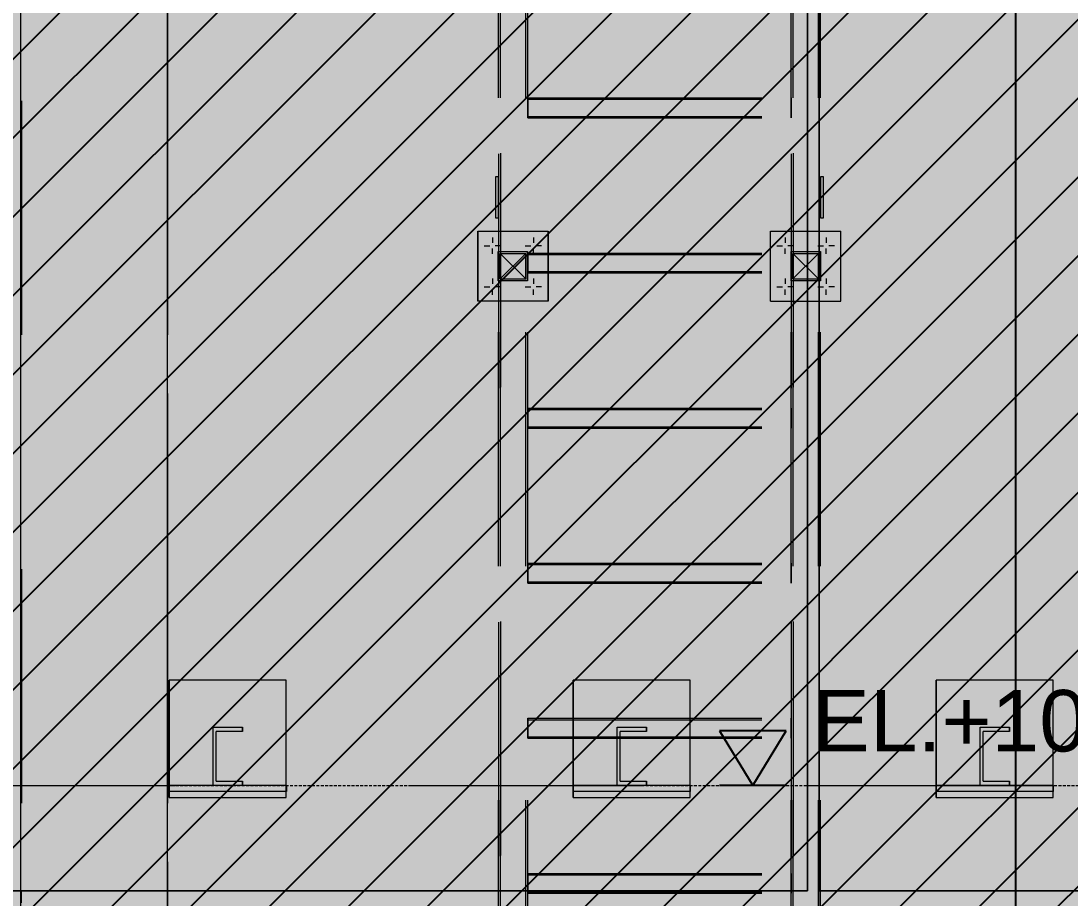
# Model space of a CAD drawing. Header units: millimetres. Extents: x 652937 to 1670132, y 1473552 to 2851037.
# Drawn here: x 830871 to 832665, y 1520608 to 1522107 of the extents above; entities that cross this region are included whole.
import ezdxf
from ezdxf.enums import TextEntityAlignment as Align
from ezdxf.xclip import XClip

# ---------------------------------------------------------------- set-up
doc = ezdxf.new("R2010")
doc.units = ezdxf.units.MM
doc.header["$XCLIPFRAME"] = 0
for name, pattern in [('HIDDEN', [0.375, 0.25, -0.125]), ('XKITLINE00', [0]), ('XKITLINE02', [4, 2, -2])]:
    doc.linetypes.add(name, pattern=pattern)
for name, color, linetype in [('000 - 0_SYM_DWG_GRID-BUBBLE_MAIN_COLOR_1', 3, 'Continuous'), ('000 - 0_SYM_DWG_GRIDLINE_MAIN_COLOR_251', 251, 'Continuous'), ('000 - CONCRETE_WALL_MAIN_COLOR_2', 1, 'Continuous'), ('000 - H A T C H', 9, 'Continuous'), ('DIM', 1, 'Continuous')]:
    doc.layers.add(name, color=color, linetype=linetype)
for name, color, linetype, lineweight in [('A-230-M_FLOOR', 2, 'Continuous', 25), ('Bolt', 7, 'Continuous', 0), ('Part', 2, 'Continuous', 0), ('Vertical Circulation', 7, 'Continuous', 9)]:
    doc.layers.add(name, color=color, linetype=linetype, lineweight=lineweight)
doc.styles.add('ANGSANA', font='angsana.shx', dxfattribs={"width": 0.9})
doc.styles.add('Arial', font='arial.ttf')
doc.styles.add('TA', font='', dxfattribs={"height": 4.5})
doc.styles.get('TA').set_extended_font_data('Cordia New')

# ---------------------------------------------------------------- blocks, each defined once
blk = doc.blocks.new('*U6169')
at = {"layer": '000 - 0_SYM_DWG_GRIDLINE_MAIN_COLOR_251', "linetype": 'ByBlock', "ltscale": 5}
blk.add_line((16, 0), (-308.662, 0), dxfattribs=at)
at = {"style": 'TA', "flags": 1}
blk.add_attdef('LOCATION', (6, -6), '', height=4.5, rotation=270, dxfattribs=at)
at = {"layer": '000 - 0_SYM_DWG_GRID-BUBBLE_MAIN_COLOR_1', "style": 'Arial'}
blk.add_attdef('GRID-HEAD', text='', height=4, rotation=90, dxfattribs=at).set_placement((50, 0), align=Align.MIDDLE_CENTER)
blk = doc.blocks.new('W-1-PP18-ST_ENT3_REV02_20260413-044638_PP18_ENT3_ELE2-DIMS-2')
at = {"layer": '000 - 0_SYM_DWG_GRIDLINE_MAIN_COLOR_251', "color": 6, "xscale": 50, "yscale": 50, "zscale": 50, "rotation": 270}
blk.add_blockref('*U6169', (9900, 100920), dxfattribs=at)
blk = doc.blocks.new('LEV-SEC')
blk.add_hatch(color=1).paths.add_polyline_path([(-1.622, 2.668), (0, 0), (1.622, 2.668)])
at = {"color": 1}
for p, q in [((-1.622, 2.668), (0, 0)), ((1.622, 2.668), (-1.622, 2.668)), ((0, 0), (1.622, 2.668)), ((1.622, 0), (-1.622, 0))]:
    blk.add_line(p, q, dxfattribs=at)
at = {"color": 2, "style": 'ANGSANA'}
blk.add_attdef('ELEVATION', text='', height=2.4, dxfattribs=at).set_placement((2.913, 2.209), align=Align.BOTTOM_LEFT)
blk = doc.blocks.new('15')
at = {"layer": 'Part', "color": 253, "linetype": 'XKITLINE00', "lineweight": 0}
for points in [[(663595.1429, 1524501.7062), (663595.1429, 1524501.7062), (663596.6229, 1524501.7062), (663596.6229, 1524501.7062), (663596.6229, 1524504.6862), (663596.6229, 1524504.6862), (663595.1429, 1524504.6862)], [(663598.1229, 1524501.7062), (663598.1229, 1524504.6862), (663596.6429, 1524504.6862), (663596.6429, 1524501.7062)]]:
    blk.add_lwpolyline(points, close=True, dxfattribs=at)
blk = doc.blocks.new('W-1-PP18-ST_ENT3_REV02_20260413-214324_PP18_ENT3_SE_ELE4-1')
at = {"layer": 'A-230-M_FLOOR', "color": 4, "lineweight": 9}
blk.add_lwpolyline([(8200, 103500), (8200, 114420), (8450, 114420), (8450, 103500)], dxfattribs=at)
at = {"layer": 'Part', "color": 1, "linetype": 'HIDDEN', "lineweight": 0, "ltscale": 20}
blk.add_line((8450, 108730), (11175, 108730), dxfattribs=at)
at = {"layer": 'DIM'}
ref = blk.add_blockref('LEV-SEC', (9450.5, 108730), dxfattribs=dict(at, xscale=34.99999999999999, yscale=34.99999999999999, zscale=34.99999999999999))
ref.add_attrib('ELEVATION', 'EL.+108.730 SFL.', dxfattribs={"layer": '0', "color": 3, "height": 105, "style": 'Arial'}).set_placement((9552.5, 108756.9), align=Align.BOTTOM_LEFT)
at = {"layer": 'Vertical Circulation', "color": 4, "xscale": 1000, "yscale": 1000, "zscale": 1000}
blk.add_blockref('15', (-663587079.2, -1524393156.2), dxfattribs=at)
blk = doc.blocks.new('*A39984522')
at = {"layer": 'Part', "linetype": 'XKITLINE02', "lineweight": 0}
for p, q in [((59.127844, -99.195099), (59.127844, -83.570103)), ((59.377844, -99.195099), (59.377844, -83.570103)), ((59.143841, -99.195099), (59.143841, -83.576731)), ((59.361841, -99.195099), (59.361841, -83.576731)), ((59.127794, -83.673653), (59.127794, -99.195099)), ((59.143798, -83.667025), (59.143798, -99.195099)), ((59.361798, -99.195099), (59.361798, -83.667025)), ((59.377794, -99.195099), (59.377794, -83.673653))]:
    blk.add_line(p, q, dxfattribs=at)
blk = doc.blocks.new('*A39994523')
at = {"layer": 'Part', "linetype": 'XKITLINE02', "lineweight": 0}
for p, q in [((56.627844, -99.195099), (56.627844, -83.570103)), ((56.877844, -99.195099), (56.877844, -83.570103)), ((56.643841, -99.195099), (56.643841, -83.576731)), ((56.861841, -99.195099), (56.861841, -83.576731)), ((56.627794, -83.673653), (56.627794, -99.195099)), ((56.643798, -83.667025), (56.643798, -99.195099)), ((56.861798, -99.195099), (56.861798, -83.667025)), ((56.877794, -99.195099), (56.877794, -83.673653))]:
    blk.add_line(p, q, dxfattribs=at)
blk = doc.blocks.new('*A40014525')
at = {"layer": 'Part', "linetype": 'XKITLINE02', "lineweight": 0}
for p, q in [((52.551891, -83.220099), (52.551891, -93.970099)), ((52.552292, -83.220099), (52.552292, -99.720099)), ((53.801891, -83.220099), (53.801891, -93.970099)), ((53.802292, -99.720099), (53.802292, -83.220099))]:
    blk.add_line(p, q, dxfattribs=at)
at = {"layer": 'Part', "linetype": 'XKITLINE00', "lineweight": 0}
for p, q in [((52.551891, -93.970099), (52.551891, -94.070099)), ((53.801891, -93.970099), (53.801891, -94.070099))]:
    blk.add_line(p, q, dxfattribs=at)
blk = doc.blocks.new('*A40324556')
at = {"layer": 'Part', "linetype": 'XKITLINE00', "lineweight": 0}
for p, q in [((59.265166, -93.970099), (59.265166, -79.070099)), ((59.265316, -79.070099), (59.265316, -93.970099)), ((59.265166, -93.970099), (51.865166, -93.970099)), ((59.265316, -93.970099), (59.265166, -93.970099))]:
    blk.add_line(p, q, dxfattribs=at)
at = {"layer": 'Part', "linetype": 'XKITLINE02', "lineweight": 0}
blk.add_line((59.265166, -93.970099), (59.265316, -93.970099), dxfattribs=at)
blk = doc.blocks.new('*A40344558')
at = {"layer": 'Part', "linetype": 'XKITLINE00', "lineweight": 0}
for p, q in [((59.365186, -93.970099), (59.365186, -79.070099)), ((66.765186, -93.970099), (59.365186, -93.970099))]:
    blk.add_line(p, q, dxfattribs=at)
at = {"layer": 'Part', "linetype": 'XKITLINE02', "lineweight": 0}
blk.add_line((59.365337, -93.970099), (59.365337, -79.070099), dxfattribs=at)
blk = doc.blocks.new('*A44775001')
at = {"layer": 'Part', "linetype": 'XKITLINE02', "lineweight": 0}
for p, q in [((51.865166, -93.070099), (59.265341, -93.070099)), ((59.365186, -93.070099), (66.765362, -93.070099))]:
    blk.add_line(p, q, dxfattribs=at)
at = {"layer": 'Part', "linetype": 'XKITLINE00', "lineweight": 0}
blk.add_line((59.265341, -93.070099), (59.365186, -93.070099), dxfattribs=at)
blk = doc.blocks.new('*A47955319')
at = {"layer": 'Bolt', "linetype": 'XKITLINE00', "lineweight": 0}
for p, q in [((59.075636, -88.387577), (59.075636, -88.434197)), ((59.425636, -88.387577), (59.425636, -88.434197)), ((59.005636, -88.457577), (59.052256, -88.457577)), ((59.075636, -88.527577), (59.075636, -88.480957)), ((59.145636, -88.457577), (59.099016, -88.457577)), ((59.355636, -88.457577), (59.402256, -88.457577)), ((59.425636, -88.527577), (59.425636, -88.480957)), ((59.495636, -88.457577), (59.449016, -88.457577)), ((59.075636, -88.737577), (59.075636, -88.784197)), ((59.425636, -88.737577), (59.425636, -88.784197)), ((59.005636, -88.807577), (59.052256, -88.807577)), ((59.075636, -88.877577), (59.075636, -88.830957)), ((59.145636, -88.807577), (59.099016, -88.807577)), ((59.355636, -88.807577), (59.402256, -88.807577)), ((59.425636, -88.877577), (59.425636, -88.830957)), ((59.495636, -88.807577), (59.449016, -88.807577))]:
    blk.add_line(p, q, dxfattribs=at)
blk = doc.blocks.new('*A47965320')
at = {"layer": 'Bolt', "linetype": 'XKITLINE00', "lineweight": 0}
for p, q in [((56.575636, -88.387577), (56.575636, -88.434197)), ((56.925636, -88.387577), (56.925636, -88.434197)), ((56.505636, -88.457577), (56.552256, -88.457577)), ((56.575636, -88.527577), (56.575636, -88.480957)), ((56.645636, -88.457577), (56.599016, -88.457577)), ((56.855636, -88.457577), (56.902256, -88.457577)), ((56.925636, -88.527577), (56.925636, -88.480957)), ((56.995636, -88.457577), (56.949016, -88.457577)), ((56.575636, -88.737577), (56.575636, -88.784197)), ((56.925636, -88.737577), (56.925636, -88.784197)), ((56.505636, -88.807577), (56.552256, -88.807577)), ((56.575636, -88.877577), (56.575636, -88.830957)), ((56.645636, -88.807577), (56.599016, -88.807577)), ((56.855636, -88.807577), (56.902256, -88.807577)), ((56.925636, -88.877577), (56.925636, -88.830957)), ((56.995636, -88.807577), (56.949016, -88.807577))]:
    blk.add_line(p, q, dxfattribs=at)
blk = doc.blocks.new('*A47975321')
at = {"layer": 'Part', "linetype": 'XKITLINE02', "lineweight": 0}
for p, q in [((56.450633, -88.332577), (57.050638, -88.332577)), ((56.450633, -88.332577), (56.450633, -88.932577)), ((56.450638, -88.932577), (56.450638, -88.332577)), ((57.050633, -88.932577), (57.050633, -88.332577)), ((57.050638, -88.332577), (57.050638, -88.932577)), ((57.050638, -88.932577), (56.450633, -88.932577))]:
    blk.add_line(p, q, dxfattribs=at)
blk = doc.blocks.new('*A47985322')
at = {"layer": 'Part', "linetype": 'XKITLINE02', "lineweight": 0}
for p, q in [((56.625631, -88.507599), (56.876145, -88.507599)), ((56.625631, -88.757599), (56.625631, -88.507599)), ((56.626145, -88.757599), (56.626145, -88.507599)), ((56.875631, -88.757599), (56.875631, -88.507599)), ((56.876145, -88.507599), (56.876145, -88.757599)), ((56.641631, -88.741599), (56.859631, -88.523599)), ((56.859631, -88.741599), (56.641631, -88.523599)), ((56.641631, -88.523599), (56.860145, -88.523599)), ((56.641631, -88.741599), (56.641631, -88.523599)), ((56.642145, -88.741599), (56.860145, -88.523599)), ((56.860145, -88.741599), (56.642145, -88.523599)), ((56.642145, -88.741599), (56.642145, -88.523599)), ((56.859631, -88.741599), (56.859631, -88.523599)), ((56.860145, -88.741599), (56.860145, -88.523599)), ((56.876145, -88.757599), (56.625631, -88.757599)), ((56.641631, -88.741599), (56.860145, -88.741599))]:
    blk.add_line(p, q, dxfattribs=at)
blk = doc.blocks.new('*A47995323')
at = {"layer": 'Part', "linetype": 'XKITLINE02', "lineweight": 0}
for p, q in [((58.950633, -88.332577), (59.265316, -88.332577)), ((58.950633, -88.932577), (58.950633, -88.332577)), ((58.950638, -88.932577), (58.950638, -88.332577)), ((59.365186, -88.332577), (59.550638, -88.332577)), ((59.550633, -88.932577), (59.550633, -88.332577)), ((59.550638, -88.932577), (59.550638, -88.332577)), ((58.950633, -88.932577), (59.265316, -88.932577)), ((59.365186, -88.932577), (59.550638, -88.932577))]:
    blk.add_line(p, q, dxfattribs=at)
at = {"layer": 'Part', "linetype": 'XKITLINE00', "lineweight": 0}
for p, q in [((59.265316, -88.332577), (59.365186, -88.332577)), ((59.265316, -88.932577), (59.365186, -88.932577))]:
    blk.add_line(p, q, dxfattribs=at)
blk = doc.blocks.new('*A48005324')
at = {"layer": 'Part', "linetype": 'XKITLINE02', "lineweight": 0}
for p, q in [((59.125631, -88.507599), (59.376145, -88.507599)), ((59.125631, -88.757599), (59.125631, -88.507599)), ((59.126145, -88.757599), (59.126145, -88.507599)), ((59.375631, -88.757599), (59.375631, -88.507599)), ((59.376145, -88.507599), (59.376145, -88.757599)), ((59.359631, -88.523599), (59.141631, -88.741599)), ((59.141631, -88.523599), (59.359631, -88.741599)), ((59.141631, -88.523599), (59.360145, -88.523599)), ((59.141631, -88.741599), (59.141631, -88.523599)), ((59.142145, -88.741599), (59.360145, -88.523599)), ((59.360145, -88.741599), (59.142145, -88.523599)), ((59.142145, -88.741599), (59.142145, -88.523599)), ((59.359631, -88.741599), (59.359631, -88.523599)), ((59.360145, -88.741599), (59.360145, -88.523599)), ((59.376145, -88.757599), (59.125631, -88.757599)), ((59.141631, -88.741599), (59.360145, -88.741599))]:
    blk.add_line(p, q, dxfattribs=at)
blk = doc.blocks.new('*A48395363')
at = {"layer": 'Part', "linetype": 'XKITLINE02', "lineweight": 0}
for p, q in [((56.627753, -87.870099), (56.602633, -87.870099)), ((56.602633, -87.870099), (56.602633, -88.220099)), ((56.627633, -88.220099), (56.627633, -87.870099)), ((59.402362, -87.870099), (59.377227, -87.870099)), ((59.377227, -87.870099), (59.377227, -88.220099)), ((59.402227, -88.220099), (59.402227, -87.870099)), ((56.602633, -88.220099), (56.627753, -88.220099)), ((59.377227, -88.220099), (59.402362, -88.220099))]:
    blk.add_line(p, q, dxfattribs=at)
blk = doc.blocks.new('*A48515375')
at = {"layer": 'Part', "linetype": 'XKITLINE02', "lineweight": 0}
for p, q in [((60.740384, -92.570099), (60.990524, -92.570099)), ((60.740384, -93.070099), (60.740384, -92.570099)), ((60.740524, -93.070099), (60.740524, -92.570099)), ((60.990524, -92.607599), (60.765384, -92.607599)), ((60.765384, -93.032599), (60.765384, -92.607599)), ((60.765524, -93.032599), (60.765524, -92.607599)), ((60.990384, -92.607599), (60.990384, -92.570099)), ((60.990524, -92.570099), (60.990524, -92.607599)), ((60.990524, -93.070099), (60.740384, -93.070099)), ((60.765384, -93.032599), (60.990524, -93.032599)), ((60.990384, -93.070099), (60.990384, -93.032599)), ((60.990524, -93.032599), (60.990524, -93.070099))]:
    blk.add_line(p, q, dxfattribs=at)
blk = doc.blocks.new('*A48525376')
at = {"layer": 'Part', "linetype": 'XKITLINE02', "lineweight": 0}
for p, q in [((61.365369, -92.170099), (60.365357, -92.170099)), ((60.365357, -92.170099), (60.365357, -93.170099)), ((60.365369, -93.170099), (60.365369, -92.170099)), ((61.365357, -93.170099), (61.365357, -92.170099)), ((61.365369, -93.170099), (61.365369, -92.170099)), ((60.365357, -93.170099), (61.365369, -93.170099))]:
    blk.add_line(p, q, dxfattribs=at)
blk = doc.blocks.new('*A48545378')
at = {"layer": 'Part', "linetype": 'XKITLINE02', "lineweight": 0}
for p, q in [((58.265369, -92.170099), (57.265357, -92.170099)), ((57.265357, -92.170099), (57.265357, -93.170099)), ((57.265369, -93.170099), (57.265369, -92.170099)), ((58.265357, -93.170099), (58.265357, -92.170099)), ((58.265369, -93.170099), (58.265369, -92.170099)), ((57.265357, -93.170099), (58.265369, -93.170099))]:
    blk.add_line(p, q, dxfattribs=at)
blk = doc.blocks.new('*A48555379')
at = {"layer": 'Part', "linetype": 'XKITLINE02', "lineweight": 0}
for p, q in [((57.640384, -92.570099), (57.890524, -92.570099)), ((57.640384, -93.070099), (57.640384, -92.570099)), ((57.640524, -93.070099), (57.640524, -92.570099)), ((57.890524, -92.607599), (57.665384, -92.607599)), ((57.665384, -93.032599), (57.665384, -92.607599)), ((57.665524, -93.032599), (57.665524, -92.607599)), ((57.890384, -92.607599), (57.890384, -92.570099)), ((57.890524, -92.570099), (57.890524, -92.607599)), ((57.890524, -93.070099), (57.640384, -93.070099)), ((57.665384, -93.032599), (57.890524, -93.032599)), ((57.890384, -93.070099), (57.890384, -93.032599)), ((57.890524, -93.032599), (57.890524, -93.070099))]:
    blk.add_line(p, q, dxfattribs=at)
blk = doc.blocks.new('*A48595383')
at = {"layer": 'Part', "linetype": 'XKITLINE02', "lineweight": 0}
for p, q in [((61.365609, -93.070099), (60.365409, -93.070099)), ((60.365409, -93.120099), (60.365409, -93.070099)), ((60.365609, -93.120099), (60.365609, -93.070099)), ((61.365409, -93.070099), (61.365609, -93.070099)), ((61.365409, -93.120099), (61.365409, -93.070099)), ((61.365609, -93.070099), (61.365609, -93.120099)), ((61.365609, -93.120099), (60.365409, -93.120099)), ((61.365609, -93.120099), (61.365409, -93.120099))]:
    blk.add_line(p, q, dxfattribs=at)
blk = doc.blocks.new('*A48605384')
at = {"layer": 'Part', "linetype": 'XKITLINE02', "lineweight": 0}
for p, q in [((56.877645, -92.580099), (56.877648, -92.537599)), ((56.877648, -92.537599), (56.877654, -92.506487)), ((56.87765, -92.543349), (56.877648, -92.580099)), ((56.877655, -92.516446), (56.87765, -92.543349)), ((56.877654, -92.506487), (56.877662, -92.495099)), ((56.877662, -92.506599), (56.877655, -92.516446)), ((56.877662, -92.495099), (59.127612, -92.495099)), ((56.877662, -92.495099), (56.877671, -92.506487)), ((56.877662, -92.506599), (59.127612, -92.506599)), ((56.87767, -92.516446), (56.877662, -92.506599)), ((56.877675, -92.543349), (56.87767, -92.516446)), ((56.877671, -92.506487), (56.877677, -92.537599)), ((56.877677, -92.580099), (56.877675, -92.543349)), ((56.877677, -92.537599), (56.877679, -92.580099)), ((59.127598, -92.537599), (59.127595, -92.580099)), ((59.127604, -92.506487), (59.127598, -92.537599)), ((59.127598, -92.580099), (59.1276, -92.543349)), ((59.1276, -92.543349), (59.127605, -92.516446)), ((59.127612, -92.495099), (59.127604, -92.506487)), ((59.127605, -92.516446), (59.127612, -92.506599)), ((59.127621, -92.506487), (59.127612, -92.495099)), ((59.127612, -92.506599), (59.12762, -92.516446)), ((59.12762, -92.516446), (59.127625, -92.543349)), ((59.127627, -92.537599), (59.127621, -92.506487)), ((59.127625, -92.543349), (59.127627, -92.580099)), ((59.127629, -92.580099), (59.127627, -92.537599)), ((56.877648, -92.622599), (56.877645, -92.580099)), ((56.877648, -92.580099), (56.87765, -92.616849)), ((56.877654, -92.653711), (56.877648, -92.622599)), ((56.87765, -92.616849), (56.877655, -92.643752)), ((56.87767, -92.643752), (56.877675, -92.616849)), ((56.877677, -92.622599), (56.877671, -92.653711)), ((56.877675, -92.616849), (56.877677, -92.580099)), ((56.877679, -92.580099), (56.877677, -92.622599)), ((59.127595, -92.580099), (59.127598, -92.622599)), ((59.1276, -92.616849), (59.127598, -92.580099)), ((59.127598, -92.622599), (59.127604, -92.653711)), ((59.127605, -92.643752), (59.1276, -92.616849)), ((59.127625, -92.616849), (59.12762, -92.643752)), ((59.127621, -92.653711), (59.127627, -92.622599)), ((59.127627, -92.580099), (59.127625, -92.616849)), ((59.127627, -92.622599), (59.127629, -92.580099)), ((56.877662, -92.665099), (56.877654, -92.653711)), ((56.877655, -92.643752), (56.877662, -92.653599)), ((56.877662, -92.653599), (56.87767, -92.643752)), ((56.877662, -92.653599), (59.127612, -92.653599)), ((56.877671, -92.653711), (56.877662, -92.665099)), ((56.877662, -92.665099), (59.127612, -92.665099)), ((59.127604, -92.653711), (59.127612, -92.665099)), ((59.127612, -92.653599), (59.127605, -92.643752)), ((59.12762, -92.643752), (59.127612, -92.653599)), ((59.127612, -92.665099), (59.127621, -92.653711))]:
    blk.add_line(p, q, dxfattribs=at)
blk = doc.blocks.new('*A48615385')
at = {"layer": 'Part', "linetype": 'XKITLINE02', "lineweight": 0}
for p, q in [((56.877645, -93.905099), (56.877648, -93.862599)), ((56.877648, -93.862599), (56.877654, -93.831487)), ((56.87765, -93.868349), (56.877648, -93.905099)), ((56.877655, -93.841446), (56.87765, -93.868349)), ((56.877654, -93.831487), (56.877662, -93.820099)), ((56.877662, -93.831599), (56.877655, -93.841446)), ((56.877662, -93.820099), (59.127612, -93.820099)), ((56.877662, -93.820099), (56.877671, -93.831487)), ((56.877662, -93.831599), (59.127612, -93.831599)), ((56.87767, -93.841446), (56.877662, -93.831599)), ((56.877675, -93.868349), (56.87767, -93.841446)), ((56.877671, -93.831487), (56.877677, -93.862599)), ((56.877677, -93.905099), (56.877675, -93.868349)), ((56.877677, -93.862599), (56.877679, -93.905099)), ((59.127598, -93.862599), (59.127595, -93.905099)), ((59.127604, -93.831487), (59.127598, -93.862599)), ((59.127598, -93.905099), (59.1276, -93.868349)), ((59.1276, -93.868349), (59.127605, -93.841446)), ((59.127612, -93.820099), (59.127604, -93.831487)), ((59.127605, -93.841446), (59.127612, -93.831599)), ((59.127621, -93.831487), (59.127612, -93.820099)), ((59.127612, -93.831599), (59.12762, -93.841446)), ((59.12762, -93.841446), (59.127625, -93.868349)), ((59.127627, -93.862599), (59.127621, -93.831487)), ((59.127625, -93.868349), (59.127627, -93.905099)), ((59.127629, -93.905099), (59.127627, -93.862599)), ((56.877648, -93.947599), (56.877645, -93.905099)), ((56.877648, -93.905099), (56.87765, -93.941849)), ((56.877654, -93.978711), (56.877648, -93.947599)), ((56.87765, -93.941849), (56.877655, -93.968752)), ((56.877662, -93.990099), (56.877654, -93.978711)), ((56.877655, -93.968752), (56.877662, -93.978599)), ((56.877662, -93.978599), (56.87767, -93.968752)), ((56.877662, -93.978599), (59.127612, -93.978599)), ((56.877671, -93.978711), (56.877662, -93.990099)), ((56.87767, -93.968752), (56.877675, -93.941849)), ((56.877677, -93.947599), (56.877671, -93.978711)), ((56.877675, -93.941849), (56.877677, -93.905099)), ((56.877679, -93.905099), (56.877677, -93.947599)), ((59.127595, -93.905099), (59.127598, -93.947599)), ((59.1276, -93.941849), (59.127598, -93.905099)), ((59.127598, -93.947599), (59.127604, -93.978711)), ((59.127605, -93.968752), (59.1276, -93.941849)), ((59.127604, -93.978711), (59.127612, -93.990099)), ((59.127612, -93.978599), (59.127605, -93.968752)), ((59.12762, -93.968752), (59.127612, -93.978599)), ((59.127612, -93.990099), (59.127621, -93.978711)), ((59.127625, -93.941849), (59.12762, -93.968752)), ((59.127621, -93.978711), (59.127627, -93.947599)), ((59.127627, -93.905099), (59.127625, -93.941849)), ((59.127627, -93.947599), (59.127629, -93.905099)), ((56.877662, -93.990099), (59.127612, -93.990099))]:
    blk.add_line(p, q, dxfattribs=at)
blk = doc.blocks.new('*A48635387')
at = {"layer": 'Part', "linetype": 'XKITLINE02', "lineweight": 0}
for p, q in [((58.265609, -93.070099), (57.265409, -93.070099)), ((57.265409, -93.120099), (57.265409, -93.070099)), ((57.265609, -93.120099), (57.265609, -93.070099)), ((58.265409, -93.070099), (58.265609, -93.070099)), ((58.265409, -93.120099), (58.265409, -93.070099)), ((58.265609, -93.070099), (58.265609, -93.120099)), ((58.265609, -93.120099), (57.265409, -93.120099)), ((58.265609, -93.120099), (58.265409, -93.120099))]:
    blk.add_line(p, q, dxfattribs=at)
blk = doc.blocks.new('*A48655389')
at = {"layer": 'Part', "linetype": 'XKITLINE02', "lineweight": 0}
for p, q in [((54.81561, -93.070099), (53.815409, -93.070099)), ((53.815409, -93.120099), (53.815409, -93.070099)), ((53.81561, -93.120099), (53.81561, -93.070099)), ((54.815409, -93.070099), (54.81561, -93.070099)), ((54.815409, -93.120099), (54.815409, -93.070099)), ((54.81561, -93.070099), (54.81561, -93.120099)), ((54.81561, -93.120099), (53.815409, -93.120099)), ((54.81561, -93.120099), (54.815409, -93.120099))]:
    blk.add_line(p, q, dxfattribs=at)
blk = doc.blocks.new('*A48665390')
at = {"layer": 'Part', "linetype": 'XKITLINE02', "lineweight": 0}
for p, q in [((54.815369, -92.170099), (53.815357, -92.170099)), ((53.815357, -92.170099), (53.815357, -93.170099)), ((53.815369, -93.170099), (53.815369, -92.170099)), ((54.815357, -93.170099), (54.815357, -92.170099)), ((54.815369, -93.170099), (54.815369, -92.170099)), ((53.815357, -93.170099), (54.815369, -93.170099))]:
    blk.add_line(p, q, dxfattribs=at)
blk = doc.blocks.new('*A48675391')
at = {"layer": 'Part', "linetype": 'XKITLINE02', "lineweight": 0}
for p, q in [((54.190384, -92.570099), (54.440524, -92.570099)), ((54.190384, -93.070099), (54.190384, -92.570099)), ((54.190524, -93.070099), (54.190524, -92.570099)), ((54.440524, -92.607599), (54.215384, -92.607599)), ((54.215384, -93.032599), (54.215384, -92.607599)), ((54.215524, -93.032599), (54.215524, -92.607599)), ((54.440384, -92.607599), (54.440384, -92.570099)), ((54.440524, -92.570099), (54.440524, -92.607599)), ((54.440524, -93.070099), (54.190384, -93.070099)), ((54.215384, -93.032599), (54.440524, -93.032599)), ((54.440384, -93.070099), (54.440384, -93.032599)), ((54.440524, -93.032599), (54.440524, -93.070099))]:
    blk.add_line(p, q, dxfattribs=at)
blk = doc.blocks.new('*A48745398')
at = {"layer": 'Part', "linetype": 'XKITLINE02', "lineweight": 0}
for p, q in [((56.877648, -91.212599), (56.877654, -91.181487)), ((56.877655, -91.191446), (56.87765, -91.218349)), ((56.877654, -91.181487), (56.877662, -91.170099)), ((56.877662, -91.181599), (56.877655, -91.191446)), ((56.877662, -91.170099), (59.127612, -91.170099)), ((56.877662, -91.170099), (56.877671, -91.181487)), ((56.877662, -91.181599), (59.127612, -91.181599)), ((56.87767, -91.191446), (56.877662, -91.181599)), ((56.877675, -91.218349), (56.87767, -91.191446)), ((56.877671, -91.181487), (56.877677, -91.212599)), ((59.127604, -91.181487), (59.127598, -91.212599)), ((59.1276, -91.218349), (59.127605, -91.191446)), ((59.127612, -91.170099), (59.127604, -91.181487)), ((59.127605, -91.191446), (59.127612, -91.181599)), ((59.127621, -91.181487), (59.127612, -91.170099)), ((59.127612, -91.181599), (59.12762, -91.191446)), ((59.12762, -91.191446), (59.127625, -91.218349)), ((59.127627, -91.212599), (59.127621, -91.181487)), ((56.877645, -91.255099), (56.877648, -91.212599)), ((56.877648, -91.297599), (56.877645, -91.255099)), ((56.87765, -91.218349), (56.877648, -91.255099)), ((56.877648, -91.255099), (56.87765, -91.291849)), ((56.877677, -91.255099), (56.877675, -91.218349)), ((56.877675, -91.291849), (56.877677, -91.255099)), ((56.877677, -91.212599), (56.877679, -91.255099)), ((56.877679, -91.255099), (56.877677, -91.297599)), ((59.127598, -91.212599), (59.127595, -91.255099)), ((59.127595, -91.255099), (59.127598, -91.297599)), ((59.127598, -91.255099), (59.1276, -91.218349)), ((59.1276, -91.291849), (59.127598, -91.255099)), ((59.127625, -91.218349), (59.127627, -91.255099)), ((59.127627, -91.255099), (59.127625, -91.291849)), ((59.127629, -91.255099), (59.127627, -91.212599)), ((59.127627, -91.297599), (59.127629, -91.255099)), ((56.877654, -91.328711), (56.877648, -91.297599)), ((56.87765, -91.291849), (56.877655, -91.318752)), ((56.877662, -91.340099), (56.877654, -91.328711)), ((56.877655, -91.318752), (56.877662, -91.328599)), ((56.877662, -91.328599), (56.87767, -91.318752)), ((56.877662, -91.328599), (59.127612, -91.328599)), ((56.877671, -91.328711), (56.877662, -91.340099)), ((56.877662, -91.340099), (59.127612, -91.340099)), ((56.87767, -91.318752), (56.877675, -91.291849)), ((56.877677, -91.297599), (56.877671, -91.328711)), ((59.127598, -91.297599), (59.127604, -91.328711)), ((59.127605, -91.318752), (59.1276, -91.291849)), ((59.127604, -91.328711), (59.127612, -91.340099)), ((59.127612, -91.328599), (59.127605, -91.318752)), ((59.12762, -91.318752), (59.127612, -91.328599)), ((59.127612, -91.340099), (59.127621, -91.328711)), ((59.127625, -91.291849), (59.12762, -91.318752)), ((59.127621, -91.328711), (59.127627, -91.297599))]:
    blk.add_line(p, q, dxfattribs=at)
blk = doc.blocks.new('*A48755399')
at = {"layer": 'Part', "linetype": 'XKITLINE02', "lineweight": 0}
for p, q in [((56.877654, -89.856487), (56.877662, -89.845099)), ((56.877662, -89.845099), (59.127612, -89.845099)), ((56.877662, -89.845099), (56.877671, -89.856487)), ((59.127612, -89.845099), (59.127604, -89.856487)), ((59.127621, -89.856487), (59.127612, -89.845099)), ((56.877645, -89.930099), (56.877648, -89.887599)), ((56.877648, -89.972599), (56.877645, -89.930099)), ((56.877648, -89.887599), (56.877654, -89.856487)), ((56.87765, -89.893349), (56.877648, -89.930099)), ((56.877648, -89.930099), (56.87765, -89.966849)), ((56.877655, -89.866446), (56.87765, -89.893349)), ((56.877662, -89.856599), (56.877655, -89.866446)), ((56.877662, -89.856599), (59.127612, -89.856599)), ((56.87767, -89.866446), (56.877662, -89.856599)), ((56.877675, -89.893349), (56.87767, -89.866446)), ((56.877671, -89.856487), (56.877677, -89.887599)), ((56.877677, -89.930099), (56.877675, -89.893349)), ((56.877675, -89.966849), (56.877677, -89.930099)), ((56.877677, -89.887599), (56.877679, -89.930099)), ((56.877679, -89.930099), (56.877677, -89.972599)), ((59.127598, -89.887599), (59.127595, -89.930099)), ((59.127595, -89.930099), (59.127598, -89.972599)), ((59.127604, -89.856487), (59.127598, -89.887599)), ((59.127598, -89.930099), (59.1276, -89.893349)), ((59.1276, -89.966849), (59.127598, -89.930099)), ((59.1276, -89.893349), (59.127605, -89.866446)), ((59.127605, -89.866446), (59.127612, -89.856599)), ((59.127612, -89.856599), (59.12762, -89.866446)), ((59.12762, -89.866446), (59.127625, -89.893349)), ((59.127627, -89.887599), (59.127621, -89.856487)), ((59.127625, -89.893349), (59.127627, -89.930099)), ((59.127627, -89.930099), (59.127625, -89.966849)), ((59.127629, -89.930099), (59.127627, -89.887599)), ((59.127627, -89.972599), (59.127629, -89.930099)), ((56.877654, -90.003711), (56.877648, -89.972599)), ((56.87765, -89.966849), (56.877655, -89.993752)), ((56.877662, -90.015099), (56.877654, -90.003711)), ((56.877655, -89.993752), (56.877662, -90.003599)), ((56.877662, -90.003599), (56.87767, -89.993752)), ((56.877662, -90.003599), (59.127612, -90.003599)), ((56.877671, -90.003711), (56.877662, -90.015099)), ((56.877662, -90.015099), (59.127612, -90.015099)), ((56.87767, -89.993752), (56.877675, -89.966849)), ((56.877677, -89.972599), (56.877671, -90.003711)), ((59.127598, -89.972599), (59.127604, -90.003711)), ((59.127605, -89.993752), (59.1276, -89.966849)), ((59.127604, -90.003711), (59.127612, -90.015099)), ((59.127612, -90.003599), (59.127605, -89.993752)), ((59.12762, -89.993752), (59.127612, -90.003599)), ((59.127612, -90.015099), (59.127621, -90.003711)), ((59.127625, -89.966849), (59.12762, -89.993752)), ((59.127621, -90.003711), (59.127627, -89.972599))]:
    blk.add_line(p, q, dxfattribs=at)
blk = doc.blocks.new('*A48765400')
at = {"layer": 'Part', "linetype": 'XKITLINE02', "lineweight": 0}
for p, q in [((56.877645, -88.605099), (56.877648, -88.562599)), ((56.877648, -88.562599), (56.877654, -88.531487)), ((56.87765, -88.568349), (56.877648, -88.605099)), ((56.877655, -88.541446), (56.87765, -88.568349)), ((56.877654, -88.531487), (56.877662, -88.520099)), ((56.877662, -88.531599), (56.877655, -88.541446)), ((56.877662, -88.520099), (59.127612, -88.520099)), ((56.877662, -88.520099), (56.877671, -88.531487)), ((56.877662, -88.531599), (59.127612, -88.531599)), ((56.87767, -88.541446), (56.877662, -88.531599)), ((56.877675, -88.568349), (56.87767, -88.541446)), ((56.877671, -88.531487), (56.877677, -88.562599)), ((56.877677, -88.605099), (56.877675, -88.568349)), ((56.877677, -88.562599), (56.877679, -88.605099)), ((59.127598, -88.562599), (59.127595, -88.605099)), ((59.127604, -88.531487), (59.127598, -88.562599)), ((59.127598, -88.605099), (59.1276, -88.568349)), ((59.1276, -88.568349), (59.127605, -88.541446)), ((59.127612, -88.520099), (59.127604, -88.531487)), ((59.127605, -88.541446), (59.127612, -88.531599)), ((59.127621, -88.531487), (59.127612, -88.520099)), ((59.127612, -88.531599), (59.12762, -88.541446)), ((59.12762, -88.541446), (59.127625, -88.568349)), ((59.127627, -88.562599), (59.127621, -88.531487)), ((59.127625, -88.568349), (59.127627, -88.605099)), ((59.127629, -88.605099), (59.127627, -88.562599)), ((56.877648, -88.647599), (56.877645, -88.605099)), ((56.877648, -88.605099), (56.87765, -88.641849)), ((56.877654, -88.678711), (56.877648, -88.647599)), ((56.87765, -88.641849), (56.877655, -88.668752)), ((56.877662, -88.690099), (56.877654, -88.678711)), ((56.877655, -88.668752), (56.877662, -88.678599)), ((56.877662, -88.678599), (56.87767, -88.668752)), ((56.877662, -88.678599), (59.127612, -88.678599)), ((56.877671, -88.678711), (56.877662, -88.690099)), ((56.87767, -88.668752), (56.877675, -88.641849)), ((56.877677, -88.647599), (56.877671, -88.678711)), ((56.877675, -88.641849), (56.877677, -88.605099)), ((56.877679, -88.605099), (56.877677, -88.647599)), ((59.127595, -88.605099), (59.127598, -88.647599)), ((59.1276, -88.641849), (59.127598, -88.605099)), ((59.127598, -88.647599), (59.127604, -88.678711)), ((59.127605, -88.668752), (59.1276, -88.641849)), ((59.127604, -88.678711), (59.127612, -88.690099)), ((59.127612, -88.678599), (59.127605, -88.668752)), ((59.12762, -88.668752), (59.127612, -88.678599)), ((59.127612, -88.690099), (59.127621, -88.678711)), ((59.127625, -88.641849), (59.12762, -88.668752)), ((59.127621, -88.678711), (59.127627, -88.647599)), ((59.127627, -88.605099), (59.127625, -88.641849)), ((59.127627, -88.647599), (59.127629, -88.605099)), ((56.877662, -88.690099), (59.127612, -88.690099))]:
    blk.add_line(p, q, dxfattribs=at)
blk = doc.blocks.new('*A48775401')
at = {"layer": 'Part', "linetype": 'XKITLINE02', "lineweight": 0}
for p, q in [((56.877645, -87.280099), (56.877648, -87.237599)), ((56.877648, -87.237599), (56.877654, -87.206487)), ((56.87765, -87.243349), (56.877648, -87.280099)), ((56.877655, -87.216446), (56.87765, -87.243349)), ((56.877654, -87.206487), (56.877662, -87.195099)), ((56.877662, -87.206599), (56.877655, -87.216446)), ((56.877662, -87.195099), (59.127612, -87.195099)), ((56.877662, -87.195099), (56.877671, -87.206487)), ((56.877662, -87.206599), (59.127612, -87.206599)), ((56.87767, -87.216446), (56.877662, -87.206599)), ((56.877675, -87.243349), (56.87767, -87.216446)), ((56.877671, -87.206487), (56.877677, -87.237599)), ((56.877677, -87.280099), (56.877675, -87.243349)), ((56.877677, -87.237599), (56.877679, -87.280099)), ((59.127598, -87.237599), (59.127595, -87.280099)), ((59.127604, -87.206487), (59.127598, -87.237599)), ((59.127598, -87.280099), (59.1276, -87.243349)), ((59.1276, -87.243349), (59.127605, -87.216446)), ((59.127612, -87.195099), (59.127604, -87.206487)), ((59.127605, -87.216446), (59.127612, -87.206599)), ((59.127621, -87.206487), (59.127612, -87.195099)), ((59.127612, -87.206599), (59.12762, -87.216446)), ((59.12762, -87.216446), (59.127625, -87.243349)), ((59.127627, -87.237599), (59.127621, -87.206487)), ((59.127625, -87.243349), (59.127627, -87.280099)), ((59.127629, -87.280099), (59.127627, -87.237599)), ((56.877648, -87.322599), (56.877645, -87.280099)), ((56.877648, -87.280099), (56.87765, -87.316849)), ((56.877654, -87.353711), (56.877648, -87.322599)), ((56.87765, -87.316849), (56.877655, -87.343752)), ((56.87767, -87.343752), (56.877675, -87.316849)), ((56.877677, -87.322599), (56.877671, -87.353711)), ((56.877675, -87.316849), (56.877677, -87.280099)), ((56.877679, -87.280099), (56.877677, -87.322599)), ((59.127595, -87.280099), (59.127598, -87.322599)), ((59.1276, -87.316849), (59.127598, -87.280099)), ((59.127598, -87.322599), (59.127604, -87.353711)), ((59.127605, -87.343752), (59.1276, -87.316849)), ((59.127625, -87.316849), (59.12762, -87.343752)), ((59.127621, -87.353711), (59.127627, -87.322599)), ((59.127627, -87.280099), (59.127625, -87.316849)), ((59.127627, -87.322599), (59.127629, -87.280099)), ((56.877662, -87.365099), (56.877654, -87.353711)), ((56.877655, -87.343752), (56.877662, -87.353599)), ((56.877662, -87.353599), (56.87767, -87.343752)), ((56.877662, -87.353599), (59.127612, -87.353599)), ((56.877671, -87.353711), (56.877662, -87.365099)), ((56.877662, -87.365099), (59.127612, -87.365099)), ((59.127604, -87.353711), (59.127612, -87.365099)), ((59.127612, -87.353599), (59.127605, -87.343752)), ((59.12762, -87.343752), (59.127612, -87.353599)), ((59.127612, -87.365099), (59.127621, -87.353711))]:
    blk.add_line(p, q, dxfattribs=at)
blk = doc.blocks.new('W-1-PP18-ST_ENT3_REV02_20260413-214457_PP18_ENT3_SE_ELE4-2')
at = {"lineweight": 0, "xscale": 200, "yscale": 200, "zscale": 200}
for name in ['*A40324556', '*A40344558', '*A40014525', '*A39994523', '*A39984522', '*A48775401', '*A48395363', '*A47975321', '*A47995323', '*A47965320', '*A47955319', '*A47985322', '*A48765400', '*A48005324', '*A48755399', '*A48745398', '*A48665390', '*A48545378', '*A48525376', '*A48675391', '*A48605384', '*A48555379', '*A48515375', '*A44775001', '*A48655389', '*A48635387', '*A48595383', '*A48615385']:
    blk.add_blockref(name, (-2309.3778, 127344.0198), dxfattribs=at)
blk = doc.blocks.new('*U7583')
blk.add_wipeout([(3262.6, -11470), (3262.6, -12310), (3000, -12310), (3000, -8620), (0, -8620), (0, 0), (7480, 0), (7480, -9340), (13872, -9340), (13872, -12310), (4562.6, -12310), (4562.6, -11470)])
at = {"layer": '000 - H A T C H'}
h = blk.add_hatch(dxfattribs=at)
h.set_pattern_fill('AR-CONC', color=8, scale=0.05)
h.paths.add_polyline_path([(7480, 0), (0, 0), (0, -8620), (3000, -8620), (3000, -12310), (3262.6, -12310), (3262.6, -11470), (4562.6, -11470), (4562.6, -12310), (13872, -12310), (13872, -9340), (7480, -9340)])
blk = doc.blocks.new('A$Ccc5d2e7b')
at = {"layer": '000 - CONCRETE_WALL_MAIN_COLOR_2'}
blk.add_blockref('*U7583', (0, 0), dxfattribs=at)
at = {"layer": '000 - H A T C H'}
h = blk.add_hatch(dxfattribs=at)
h.set_pattern_fill('ANSI31', color=1, scale=30)
h.set_pattern_definition([(45, (-88709.82, -145266.49), (-67.35192, 67.35192), [])])
h.paths.add_polyline_path([(4562.6, -11470), (4562.6, -12310), (13872, -12310), (13872, -9340), (7480, -9340), (7480, 0), (0, 0), (0, -8620), (3000, -8620), (3000, -12310), (3262.6, -12310), (3262.6, -11470)])

msp = doc.modelspace()

# ---------------------------------------------------------------- block references
at = {"color": 6}
msp.add_blockref('A$Ccc5d2e7b', (829234.2162, 1526940.4203), dxfattribs=at)

# ---------------------------------------------------------------- next in the draw order: block references
msp.add_blockref('W-1-PP18-ST_ENT3_REV02_20260413-044638_PP18_ENT3_ELE2-DIMS-2', (822670.5264, 1412070.4203), dxfattribs=at)

# ---------------------------------------------------------------- next in the draw order: block references
ref = msp.add_blockref('W-1-PP18-ST_ENT3_REV02_20260413-214324_PP18_ENT3_SE_ELE4-1', (822670.5264, 1412070.4203), dxfattribs=at)
XClip(ref).set_block_clipping_path([(-8921.6742467015, 100922), (26429.9241350386, 117178.2602934372)])

# ---------------------------------------------------------------- next in the draw order: block references
ref = msp.add_blockref('W-1-PP18-ST_ENT3_REV02_20260413-214457_PP18_ENT3_SE_ELE4-2', (822670.5264, 1412070.4203), dxfattribs=at)
XClip(ref).set_block_clipping_path([(-8921.6742467015, 100922), (26429.9241350386, 117178.2602934372)])

doc.saveas('drawing.dxf')
